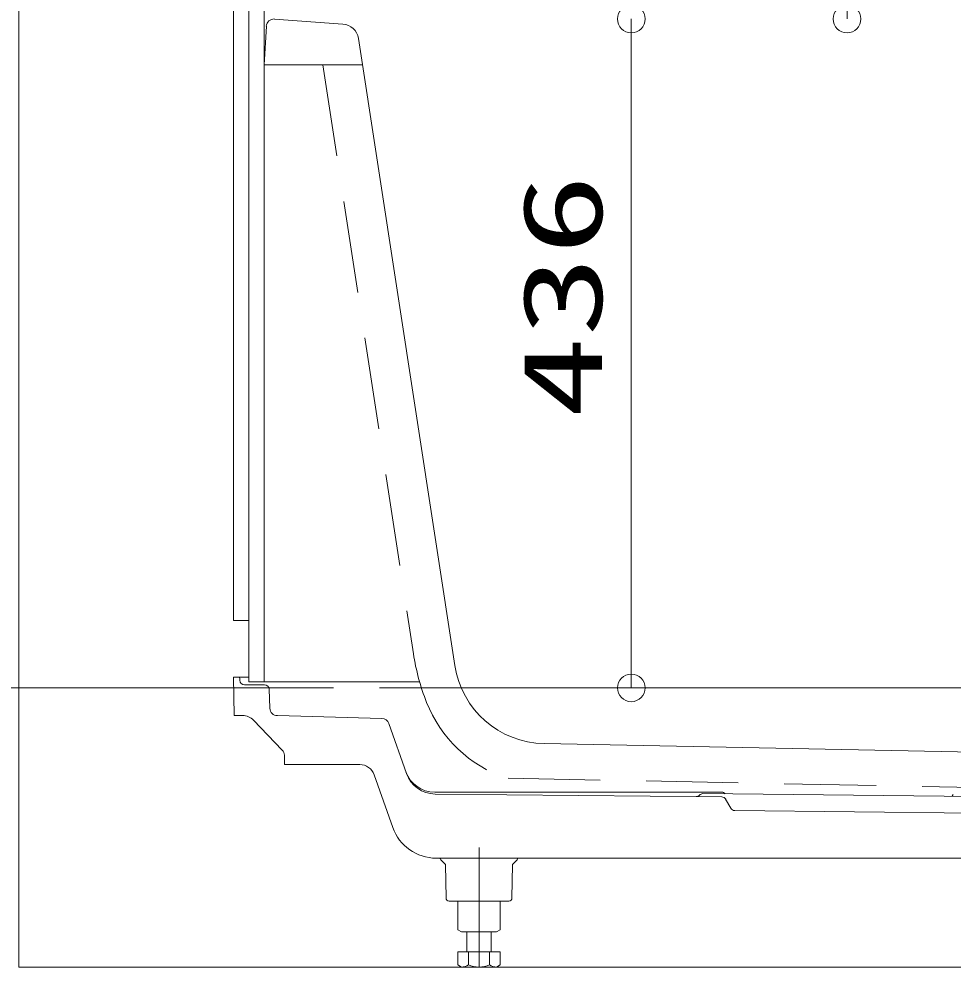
# Model space of a CAD drawing. Units: millimetres on the paper. Extents: x -305 to 305, y -152 to 152.
# Drawn here: x -253.09 to -232.79, y -97.42 to -76.82 of the extents above; entities that cross this region are included whole.
import ezdxf
from ezdxf.enums import TextEntityAlignment as Align

# ---------------------------------------------------------------- set-up
doc = ezdxf.new("R2010")
doc.units = ezdxf.units.MM
for name, pattern in [('DASHED2', [3, 2, -1]), ('LONG_CHAIN', [21, 18, -1, 1, -1]), ('LONG_DOUBLE_CHAIN', [21.8, 18, -1, 0.6, -0.6, 0.6, -1])]:
    doc.linetypes.add(name, pattern=pattern)
doc.layers.add('0-0_0', color=7, linetype='Continuous', lineweight=9)
doc.layers.add('0-1_VIEW0001', color=7, linetype='Continuous', lineweight=9)
doc.styles.add('ＭＳ ゴシック', font='')
doc.styles.get('ＭＳ ゴシック').set_extended_font_data('MS Gothic')

# ---------------------------------------------------------------- blocks, each defined once
blk = doc.blocks.new('_ORIGIN')
at = {"layer": '0-0_0'}
blk.add_line((0, 0), (-1, 0), dxfattribs=at)
blk.add_circle((0, 0), 0.5, dxfattribs=at)

msp = doc.modelspace()

# ---------------------------------------------------------------- linework, layer by layer
at = {"layer": '0-0_0'}
for p, q in [((-239.781, -90.754), (-239.781, -77.42)), ((-245.008, -91.354), (-239.781, -91.354))]:
    msp.add_line(p, q, dxfattribs=at)
at = {"layer": '0-1_VIEW0001'}
for p, q in [((-253.091, -14.02), (-253.091, -97.42)), ((-248.425, -89.887), (-248.425, -25.187)), ((-248.091, -91.22), (-248.091, -25.187)), ((-247.758, -77.82), (-247.758, -25.187)), ((-247.535, -76.821), (-246.049, -76.932)), ((-243.615, -90.87), (-245.714, -77.242)), ((-247.758, -91.22), (-247.758, -77.82)), ((-248.091, -89.887), (-248.425, -89.887)), ((-248.41, -91.954), (-248.425, -91.12)), ((-248.091, -91.12), (-248.425, -91.12)), ((-248.291, -91.153), (-248.29, -91.189)), ((-248.091, -91.22), (-244.384, -91.22)), ((-248.19, -91.287), (-247.754, -91.287)), ((-247.636, -91.798), (-247.654, -91.383)), ((-248.29, -91.954), (-248.41, -91.954)), ((-248.29, -91.954), (-248.233, -91.954)), ((-247.993, -92.056), (-247.368, -92.706)), ((-245.206, -92.017), (-247.474, -91.958)), ((-244.668, -93.217), (-245.053, -92.128)), ((-241.678, -92.565), (-229.262, -92.813)), ((-247.318, -93.02), (-247.322, -92.819)), ((-247.318, -93.02), (-245.684, -93.02)), ((-245.369, -93.242), (-244.964, -94.387)), ((-244.054, -93.62), (-237.816, -93.62)), ((-237.815, -93.723), (-244.046, -93.661)), ((-238.224, -93.652), (-231.29, -93.722)), ((-232.808, -93.706), (-232.787, -93.67)), ((-237.615, -93.971), (-237.73, -93.773)), ((-237.53, -94.021), (-231.049, -94.086)), ((-232.031, -95.054), (-244.021, -95.054)), ((-243.894, -95.118), (-243.822, -95.189)), ((-242.36, -95.189), (-242.289, -95.118)), ((-243.822, -95.189), (-243.808, -95.922)), ((-242.36, -95.189), (-242.375, -95.922)), ((-243.741, -95.987), (-242.442, -95.987)), ((-243.553, -95.987), (-243.553, -96.608)), ((-242.63, -95.987), (-242.63, -96.608)), ((-243.553, -96.608), (-243.475, -96.654)), ((-242.708, -96.654), (-242.63, -96.608)), ((-242.708, -96.654), (-243.475, -96.654)), ((-243.358, -96.654), (-243.358, -97.087)), ((-242.825, -96.654), (-242.825, -97.087)), ((-243.553, -97.087), (-243.553, -97.375)), ((-243.553, -97.087), (-242.63, -97.087)), ((-243.322, -97.087), (-243.322, -97.375)), ((-242.86, -97.087), (-242.86, -97.375)), ((-242.63, -97.087), (-242.63, -97.375)), ((-208.383, -97.42), (-253.091, -97.42)), ((-208.383, -97.42), (-253.091, -97.42)), ((-208.383, -97.42), (-253.091, -97.42)), ((-243.475, -97.42), (-243.553, -97.375)), ((-243.475, -97.42), (-242.708, -97.42)), ((-242.63, -97.375), (-242.708, -97.42))]:
    msp.add_line(p, q, dxfattribs=at)
at = {"layer": '0-1_VIEW0001', "color": 4, "linetype": 'DASHED2'}
for p, q in [((-246.488, -77.82), (-244.518, -90.613)), ((-228.457, -93.596), (-242.512, -93.315))]:
    msp.add_line(p, q, dxfattribs=at)
at = {"layer": '0-1_VIEW0001', "linetype": 'LONG_DOUBLE_CHAIN'}
msp.add_line((-264.254, -91.354), (-181.091, -91.354), dxfattribs=at)
at = {"layer": '0-1_VIEW0001', "linetype": 'LONG_CHAIN'}
msp.add_line((-243.091, -94.82), (-243.091, -97.42), dxfattribs=at)
at = {"layer": '0-1_VIEW0001'}
msp.add_lwpolyline([(-245.62, -77.82), (-247.758, -77.82), (-247.714, -76.978)], dxfattribs=at)
for centre, radius, start, end in [((-247.548, -76.987), 0.167, 86.7931, 177), ((-246.076, -77.297), 0.367, 8.7541, 85.7239), ((-241.638, -90.566), 2, 188.7541, 268.8542), ((-248.324, -91.154), 0.0333, 1, 90), ((-248.19, -91.187), 0.1, 181, 270), ((-247.754, -91.387), 0.1, 2.5, 90), ((-247.469, -91.791), 0.167, 182.5, 268.4951), ((-248.233, -92.287), 0.333, 43.8562, 90), ((-245.21, -92.184), 0.167, 19.5024, 88.4951), ((-247.488, -92.822), 0.167, 1, 43.8562), ((-245.684, -93.354), 0.333, 19.5024, 90), ((-244.054, -92.954), 0.667, 199.5025, 270), ((-244.039, -92.994), 0.667, 199.5025, 269.4271), ((-238.373, -93.617), 0.1, 269.4271, 317.6168), ((-238.225, -93.752), 0.1, 89.4271, 137.6167), ((-237.816, -93.72), 0.1, 39.1524, 90), ((-237.816, -93.823), 0.1, 30, 89.4271), ((-237.529, -93.921), 0.1, 210, 269.4271), ((-244.021, -94.054), 1, 199.5025, 270), ((-243.729, -94.953), 0.233, 205.603, 225.0005), ((-242.454, -94.953), 0.233, 314.9998, 334.3972), ((-243.741, -95.92), 0.0667, 181.1546, 270), ((-242.442, -95.92), 0.0667, 270, 358.8454), ((-243.481, -97.12), 0.3, 271.2052, 301.9385), ((-243.091, -96.809), 0.611, 247.7812, 292.2178), ((-242.702, -97.12), 0.3, 238.0615, 268.7948)]:
    msp.add_arc(centre, radius, start, end, dxfattribs=at)
at = {"layer": '0-1_VIEW0001', "color": 4, "linetype": 'DASHED2'}
for centre, radius, start, end in [((-239.721, -89.874), 4.853, 188.7541, 201.7049), ((-241.567, -90.609), 2.867, 201.7049, 250.7566)]:
    msp.add_arc(centre, radius, start, end, dxfattribs=at)

# ---------------------------------------------------------------- block references
at = {"layer": '0-0_0', "xscale": 0.6, "yscale": 0.6}
for p, rotation in [((-235.091, -76.82), 270), ((-239.781, -76.82), 90), ((-239.781, -91.354), 270)]:
    msp.add_blockref('_ORIGIN', p, dxfattribs=dict(at, rotation=rotation))

# ---------------------------------------------------------------- texts
at = {"layer": '0-0_0', "style": 'ＭＳ ゴシック', "width": 1.5}
msp.add_text('436', height=1.73, rotation=90, dxfattribs=at).set_placement((-239.898, -85.489), align=Align.BOTTOM_LEFT)

doc.saveas('drawing.dxf')
